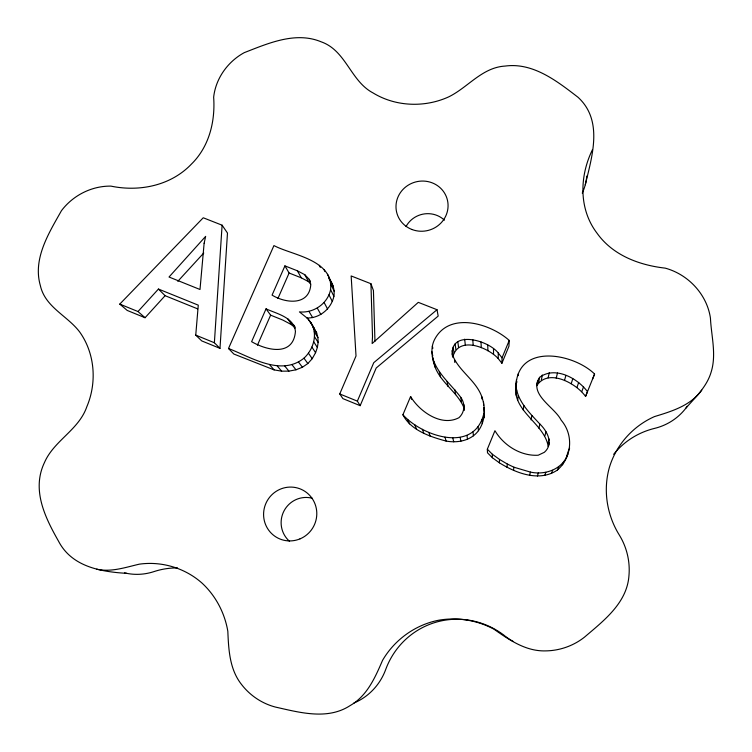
<?xml version="1.0" encoding="UTF-8"?>
<svg xmlns="http://www.w3.org/2000/svg" width="752" height="752" viewBox="0 0 752 752"><rect width="100%" height="100%" fill="white"/><g stroke="black" fill="none" stroke-linecap="round" stroke-linejoin="round"><path stroke-width="1.13" d="M464.501 409.116C458.485 392.732 441.415 383.548 435.088 367.117C432.146 358.488 430.172 348.843 434.233 340.214C448.606 310.896 490.088 323.257 509.245 340.43L508.944 346.221L501.904 363.263L498.2 358.544L498.275 353.008C487.775 339.566 447.976 329.103 452.619 357.144M501.904 363.263L502.045 357.82L509.245 340.43M537.661 380.681L536.787 385.682C548.161 367.935 576.258 383.257 585.554 396.445L587.472 391.651C577.357 378.021 554.957 365.857 539.607 377.354C528.242 394.462 554.713 407.048 561.152 420.161C573.936 434.976 571.905 457.348 557.42 470.038C539.457 482.267 516.088 473.234 499.413 462.828L499.507 459.425L492.325 454.236L487.334 449.198L494.938 430.708C503.727 445.475 520.732 456.267 538.197 455.223L544.354 452.3C553.951 443.915 547.362 431.131 539.842 424.025C529.662 412.942 517.028 401.004 515.985 385.08C511.736 411.316 544.514 423.226 548.208 446.481L549.345 442.712M330.607 289.623C333.512 259.628 292.49 255.389 273.935 245.575L228.495 348.505L233.834 354.032L274.095 369.89L281.615 371.159L288.909 371.131L295.968 369.805L302.417 367.249L307.831 363.545L312.221 358.685L315.577 352.679L317.363 347.48L318.143 342.461L317.917 337.629L316.686 332.976L310.849 322.589L307.831 318.641L299.428 311.892C313.593 313.34 327.722 303.733 330.607 289.623L333.897 296.326C331.265 308.649 319.609 318.519 306.835 317.955M333.897 296.326C334.922 289.99 332.957 283.382 328.821 278.513M222.103 225.196L227.48 233.054L219.988 348.364L214.376 342.743L222.103 225.196L203.237 217.77L119.784 304.099L127.201 310.426L145.061 317.729L165.102 295.686L197.663 308.865M432.344 356.721C436.658 373.321 451.021 384.14 460.807 397.413C465.394 403.824 464.839 412.284 458.974 417.689C441.424 426.986 419.616 411.607 410.592 396.53L402.912 414.766C410.846 430.407 430.182 436.743 446.058 441.057C457.677 443.238 471.053 440.653 478.441 430.708C485.482 420.894 485.651 407.706 481.778 396.624C475.649 379.751 457.836 370.604 452.093 353.844M484.091 417.792L484.288 407.697M507.017 467.33L507.271 464.012L499.507 459.425M219.988 348.364L201.715 340.9L195.746 335.129L198.274 305.162L158.446 289.05L137.983 311.535L119.784 304.099M592.538 379.177L594.588 374.026C573.955 353.694 518.88 342.827 516.06 384.554L516.962 381.659M515.552 389.997L516.502 379.534M516.163 395.167L516.615 390.363M518.156 375.671L518.344 373.622M517.714 400.196L518.194 395.496M513.522 470.47L513.917 467.218L507.271 464.012M523.26 409.981L523.853 405.478M228.495 348.505C251.018 357.106 280.825 376.752 303.977 358.178C313.471 349.473 318.181 334.076 310.849 322.589M585.272 184.785C592.068 156.237 603.442 120.555 578.034 97.281C557.157 81.254 533.168 62.266 505.071 66.073C481.985 67.454 467.941 87.533 448.549 96.942C424.617 107.799 395.599 106.728 373.058 92.938C350.479 81.047 346.146 50.6 321.217 41.839C295.639 31.142 268.201 43.353 244.25 52.649C227.771 61.617 215.702 78.443 213.653 97.215C215.363 121.392 209.216 146.64 191.469 164.058C170.892 185.669 139.43 192.051 110.929 186.12C91.706 185.838 72.972 195.388 61.448 210.701C48.88 233.054 32.646 258.65 40.307 285.412C45.045 307.164 67.379 315.661 79.674 331.97C95.034 353.487 97.083 382.646 86.818 406.747C78.828 429.984 53.965 440.503 44.434 462.602C31.499 489.768 44.932 517.244 58.515 541.158C71.703 566.688 100.608 571.811 126.75 573.353M531.1 419.898L531.861 415.602M538.686 382.42L539.607 377.354M541.337 380.098L542.314 374.975M548.161 377.795L549.28 372.625M538.911 428.161L539.842 424.025M529.662 475.245L530.395 472.087C545.125 475.386 562.581 469.304 567.835 454.133M556.207 378.171L557.495 373.011M544.937 435.709L545.99 431.733M564.451 380.587L565.908 375.464M537.417 476.025L538.329 472.876M498.2 358.544C487.851 347.292 459.152 335.787 453.024 356.147L452.149 350.573M548.048 442.881L549.176 439.046M566.312 457.667L567.769 452.723M402.912 414.766C422.511 436.583 474.456 453.71 483.865 413.468M571.191 383.727L572.798 378.67M544.73 475.48L545.792 472.322M576.963 387.412L578.692 382.43M592.51 149.601C579.482 175.987 578.561 209 597.022 233.176C612.711 255.295 639.2 265.183 665.21 268.135C688.23 274.395 706.974 294.342 710.443 318.124C711.279 336.106 716.694 354.624 711.063 372.334C706.739 386.763 695.525 397.197 685.871 408.157M581.747 391.651L583.58 386.754M551.442 473.516L552.645 470.32M585.554 396.445L594.588 374.026M557.42 470.038L558.755 466.766M562.449 464.821L563.887 461.437M360.161 405.676L376.207 367.991L438.181 316.075L437.006 309.711L418.3 302.351L372.137 343.561L372.513 336.605L370.943 283.73L351.156 275.946L356.016 355.978L339.744 393.945L342.903 398.626L360.161 405.676L357.36 401.136L339.744 393.945M568.061 451.736L569.612 448.079M357.36 401.136L373.753 362.69L437.006 309.711M266.039 308.856L251.61 341.671C267.016 350.62 293.459 356.768 295.442 331.35C293.938 317.269 276.717 313.744 266.039 308.856L270.617 315.154L282.771 320.042L291.917 324.883L295.094 328.154M284.923 265.879L272.074 295.113C285.478 303.366 309.119 306.008 310.773 284.811L309.241 279.359L304.767 274.687L297.369 270.795L284.923 265.879L289.106 273.014L301.308 277.845L308.564 281.662L310.755 283.955M257.438 345.196L270.617 315.154M277.92 298.497L289.106 273.014M701.766 390.185C690.571 405.629 671.893 411.288 654.522 416.57C633.193 425.97 616.405 444.582 609.543 466.898C602.869 489.721 606.77 514.894 619.3 535.01C626.736 547.099 630.214 561.424 628.963 575.571C627.074 603.001 603.724 620.691 584.577 637.076C573.503 645.874 559.62 650.734 545.491 650.894C525.77 651.42 509.226 639.914 493.829 629.095C476.956 620.165 457.348 616.931 438.519 620.259C415.179 624.865 394.509 639.83 382.552 660.359C375.163 677.458 367.202 695.788 350.244 705.517C327.562 720.388 299.728 712.492 275.476 707.077C262.063 703.581 250.087 695.553 241.627 684.593C229.567 669.477 228.627 649.747 227.828 631.285C224.716 612.946 215.739 595.781 202.053 583.129C185.114 568.051 161.755 560.992 139.308 564.169C125.349 567.384 111.164 572.385 96.688 569.208M177.82 281.314L203.754 253.02M513.917 467.218L530.395 472.087M195.746 335.129L214.376 342.743M487.334 449.198L487.493 452.807L492.381 457.742L499.413 462.828M137.983 311.535L145.061 317.729M158.446 289.05L165.102 295.686M269.554 364.664L274.095 369.89M277.225 365.951L281.615 371.159M284.67 365.923L288.909 371.131M498.275 353.008L502.045 357.82M291.879 364.57L295.968 369.805M314.543 328.643L307.831 318.641M298.45 361.966L302.417 367.249M303.977 358.178L307.831 363.545M308.461 353.224L312.221 358.685M287.762 318.763L291.917 324.883M293.44 324.601L295.169 327.176M311.892 347.095L315.577 352.679M313.716 341.793L317.363 347.48M314.515 336.68L318.143 342.461M314.28 331.745L317.917 337.629M313.029 326.998L316.686 332.976M308.922 311.356L312.653 317.635M317.316 308.179L320.878 314.515M297.369 270.795L301.308 277.845M304.767 274.687L308.564 281.662M309.241 279.359L310.303 281.333M324.159 302.595L327.581 309.044M328.981 294.859L332.309 301.458M319.337 265.343L320.333 267.383M324.018 269.573L324.986 271.594M330.908 284.453L334.189 291.259M327.562 274.311L333.192 286.249M407.763 419.719L409.549 423.902M414.775 424.814L416.42 428.894M422.37 429.317L423.855 433.312M410.592 396.53L411.626 399.321M370.943 283.73L373.434 290.563L374.957 341.267M428.875 432.456L430.229 436.395M445.034 437.213L446.058 441.057M433.848 361.768L435.088 367.117M431.78 351.513L432.804 355.95M452.826 437.974L453.691 441.809M432.353 346.052L432.861 348.308M439.309 371.601L440.437 376.752M447.073 381.555L448.051 386.509M460.168 437.41L460.891 441.255M454.838 389.837L455.656 394.631M454.509 360.321L454.838 362.473M460.807 397.413L461.502 402.057M453.155 347.123L454.011 352.763M466.936 435.417L467.518 439.309M463.984 408.233L464.304 410.451M463.862 404.614L464.341 407.998M455.101 343.843L455.919 349.548M483.903 407.763L484.504 412.152M457.789 341.493L458.551 347.245M472.989 431.902L473.44 435.859M433.171 358.084L433.613 362.163M464.68 339.161L465.291 344.961M478.093 426.647L478.441 430.708M472.754 339.519L473.205 345.318M482.051 419.437L482.314 423.649M481.778 396.624L481.919 398.955M483.517 402.104L483.696 405.525M481.007 341.925L481.289 347.678M487.757 345.065L487.898 350.752M492.325 454.236L492.381 457.742M493.509 348.759L493.538 354.38M687.253 406.268A57.519 55.488 16 0 1 654.578 428.386A78.894 76.065 31.5 0 0 613.651 454.33M124.531 572.864A56.259 53.965 -61.5 0 0 153.963 571.605A77.165 73.978 -74.6 0 1 177.575 567.939M586.776 176.09A55.056 52.386 -5.4 0 1 582.264 193.132M513.278 641.494A58.891 57.603 50.5 0 1 505.062 636.051M353.891 703.064A58.402 56.898 -89.2 0 0 385.682 669.553A79.778 77.409 70.9 0 1 504.188 635.374M289.539 541.318A24.976 24.543 -66.6 0 1 312.437 498.303M406.042 226.531A24.177 23.284 -14 0 1 444.423 220.167M204.13 243.253L200.004 289.492L169.021 277.018L205.644 236.372L204.13 243.253M412.105 229.548A26.104 25.023 -14.7 0 0 447.844 202.326A26.104 25.023 -14.7 0 0 406.146 186.59A26.104 25.023 -14.7 0 0 412.105 229.548M300.001 538.874A27.025 26.508 -63.9 0 0 306.703 492.635A27.025 26.508 -63.9 0 0 263.867 510.486A27.025 26.508 -63.9 0 0 300.001 538.874"/></g></svg>
